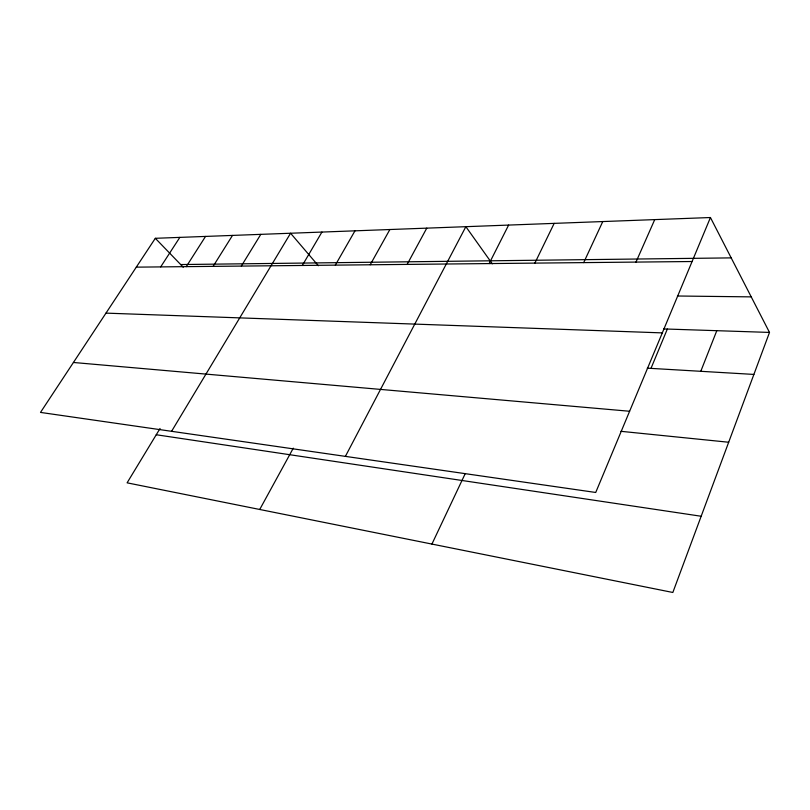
<?xml version="1.0" encoding="UTF-8"?>
<svg xmlns="http://www.w3.org/2000/svg" width="810" height="810" viewBox="0 0 810 810"><rect width="100%" height="100%" fill="white"/><g stroke="black" fill="none" stroke-linecap="round" stroke-linejoin="round"><path stroke-width="1.21" d="M710.441 217.525L595.725 492.47L40.5 412.411L155.317 238.302L710.441 217.525L769.5 332.424L672.837 592.474L127.099 482.831L160.056 428.47M700.782 371.304L716.799 330.683M650.987 368.378L667.339 329.052M635.971 262.096L654.733 219.611M583.686 262.622L602.772 221.555M431.922 544.077L465.183 473.718M534.863 263.118L554.172 223.368M489.159 263.574L508.629 225.079M345.394 456.374L465.861 226.678L492.308 263.827M407.136 264.404L426.779 228.136M259.726 509.48L293.291 448.163M370.21 264.779L389.873 229.524M335.33 265.133L354.983 230.83M302.312 265.467L321.924 232.065M171.578 431.315L290.577 233.239L318.37 265.741M241.329 266.085L260.81 234.353M213.111 266.368L232.5 235.406M186.26 266.642L205.537 236.419M160.684 266.905L179.84 237.381M180.691 264.556L731.187 257.884M136.293 267.148L692.084 261.519M677.443 296.004L751.224 296.875M663.562 328.931L769.5 332.424M105.968 313.126L662.307 332.89M647.291 368.165L753.887 374.423M73.426 362.475L629.613 411.257M620.936 431.315L728.676 442.24M156.249 434.747L701.166 516.253M155.317 238.302L183.283 267.239"/></g></svg>
